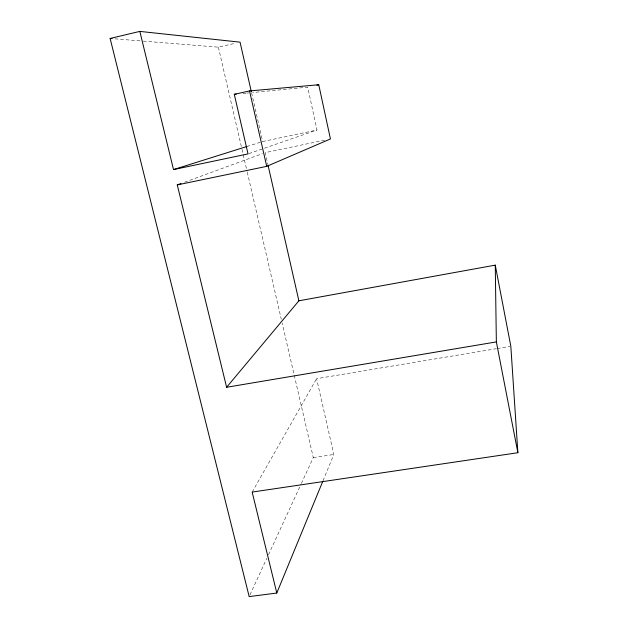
<?xml version="1.0" encoding="UTF-8"?>
<svg xmlns="http://www.w3.org/2000/svg" width="628" height="628" viewBox="0 0 628 628"><rect width="100%" height="100%" fill="white"/><g stroke="black" fill="none" stroke-linecap="round" stroke-linejoin="round"><path stroke-width="0.47" stroke-dasharray="3.14 2.35" d="M323.028 480.742L333.845 454.476L316.606 378.692L496.332 348.689M249.991 594.818L266.845 558.292M268.494 554.728L300.961 484.345M301.369 483.45L313.294 457.616L282.16 323.028M252.166 492.077L316.606 378.692M184.593 182.214L262.441 153.648M248.939 153.593L317.014 130.012L307.689 87.182L252.637 92.536M246.875 146.505L262.661 141.536L317.014 130.012M143.278 41.126L218.356 47.171L235.335 43.246M324.684 140.154L265.189 152.643L267.795 164.112M497.298 348.524L509.865 346.428M313.294 457.616L333.845 454.476M242.981 93.47L245.878 93.195M246.843 93.101L248.774 92.913M114.995 38.85L142.297 41.048M218.356 47.171L241.756 148.349M241.976 149.307L247.055 171.256M247.275 172.213L281.281 319.212M251.577 92.803L262.661 141.536"/><path stroke-width="0.94" d="M251.357 91.845L240.053 42.155L139.832 31.4L110.12 38.457L249.175 596.6L276.791 593.036L322.659 481.645M180.927 183.564L177.269 184.907L226.614 387.264L298.889 300.804L495.264 265.134L510.831 346.264L517.88 452.717L252.166 492.077L276.791 593.036M177.269 184.907L266.719 166.357L330.438 138.945L318.749 84.749L249.536 90.934L234.283 94.318L248.021 153.907L173.524 169.584L139.832 31.4M173.524 169.584L246.875 146.505M316.904 85.157L318.749 84.749M226.614 387.264L496.356 341.907L495.264 265.134M234.283 94.318L236.214 94.129M110.12 38.457L112.074 38.614M268.015 165.07L298.889 300.804M249.536 90.934L266.719 166.357M496.356 341.907L517.88 452.717"/></g></svg>
